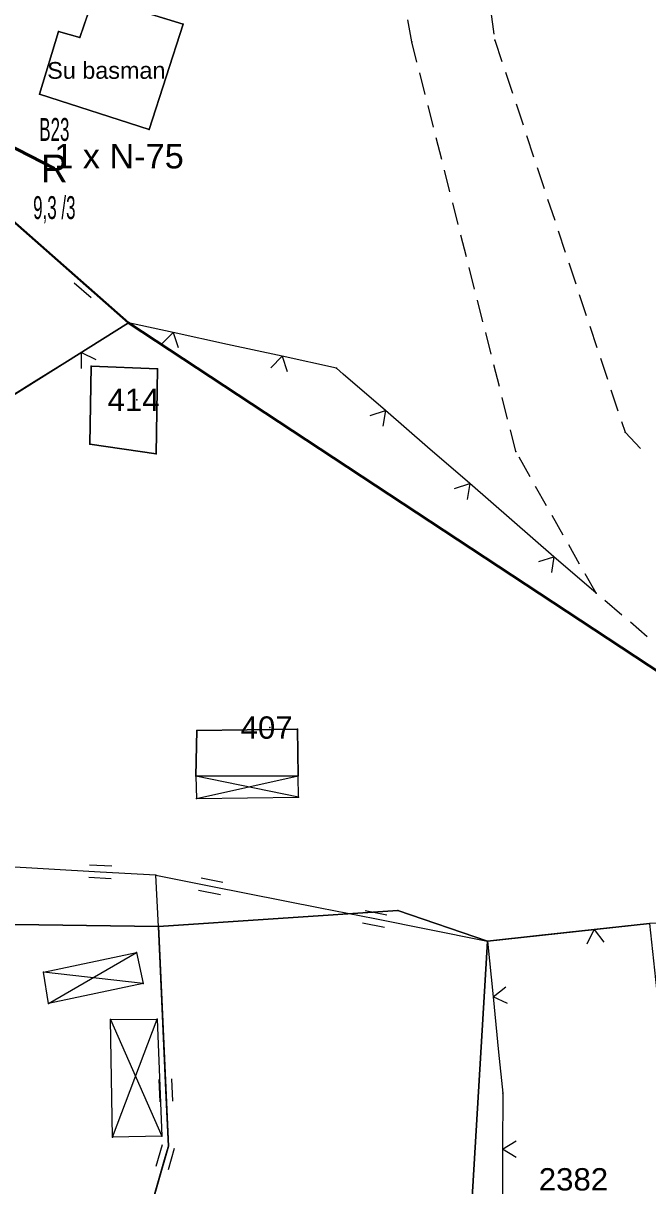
# Model space of a CAD drawing. Header units: millimetres. Extents: x 614452 to 616952, y 4151662 to 4153442.
# Drawn here: x 615652.8 to 615708.8, y 4152584.1 to 4152688.3 of the extents above; entities that cross this region are included whole.
import ezdxf
from ezdxf.enums import TextEntityAlignment as Align
from ezdxf.xclip import XClip

# ---------------------------------------------------------------- set-up
doc = ezdxf.new("R2010")
doc.units = ezdxf.units.MM
doc.header["$XCLIPFRAME"] = 2
for name, color, linetype, lineweight in [('02_ADA_ALN_YENI', 7, 'Continuous', 30), ('03_PARSEL_ALN_ESKI', 18, 'Continuous', 0), ('03_PARSEL_ALN_YENI', 171, 'Continuous', 0), ('03_PARSEL_NO_ESKI', 5, 'Continuous', 0), ('03_PARSEL_SNR_YENI', 5, 'Continuous', 0), ('04_YAPI_ALN_TSCLSIZ', 18, 'Continuous', 0), ('04_YAPI_SNR_TSCLSZ', 77, 'Continuous', 0), ('06_DETAY_SNR_KROKI', 4, 'Continuous', 0), ('06_DETAY_SNR_PAFTA', 26, 'Continuous', 0), ('07_SNRTIP_GECERLI', 30, 'Continuous', 0), ('07_SNRTIP_SABIT', 18, 'Continuous', 0), ('DIREK_AG_MEVCUT', 120, 'Continuous', 25), ('HAT_AG_HAVAI_MEVCUT', 126, 'Continuous', 50), ('NOKTA_DETAY_YENI', 171, 'Continuous', 0), ('NOKTA_PARSEL_ESKI', 6, 'Continuous', 0), ('NOKTA_PARSEL_YENI', 30, 'Continuous', 0), ('NOKTA_YAPI_TSCLSIZ', 77, 'Continuous', 0)]:
    doc.layers.add(name, color=color, linetype=linetype, lineweight=lineweight)
doc.layers.add('Unknown_Point_Feature', color=7, linetype='Continuous')
doc.styles.add('Direk', font='B_CAD')
doc.styles.get("Standard").update_dxf_attribs({"font": 'Arial'})

# ---------------------------------------------------------------- blocks, each defined once
blk = doc.blocks.new('fggg')
at = {"layer": '02_ADA_ALN_YENI', "color": 252}
blk.add_polyline3d([(615560.1, 4152580.48, 0), (615558.49, 4152585.47, 0), (615557.84, 4152596.09, 0), (615557.39, 4152602.66, 0), (615557.89, 4152617.92, 0), (615559.37, 4152619.38, 0), (615577.03, 4152621.44, 0), (615584.72, 4152623.29, 0), (615592.1, 4152629.11, 0), (615593.49, 4152630.12, 0), (615605.88, 4152630.68, 0), (615610.52, 4152645.7, 0), (615613.36, 4152652.6, 0), (615616.46, 4152661.52, 0), (615622.55, 4152668.62, 0), (615629.31, 4152682.71, 0), (615639.62, 4152681.32, 0), (615662.22, 4152661.45, 0), (615742.03, 4152608.91, 0), (615892.46, 4152514.42, 0)], dxfattribs=at)
at = {"layer": '03_PARSEL_ALN_ESKI', "color": 252}
for p in [(615662.95, 4152654.54), (615674.88, 4152625.18), (615702.49, 4152584.71)]:
    blk.add_point(p, dxfattribs=at)
at = {"layer": '03_PARSEL_ALN_YENI', "color": 252}
for points in [[(615662.22, 4152661.45, 0), (615648.42, 4152652.8, 0), (615613.36, 4152652.6, 0), (615616.46, 4152661.52, 0), (615622.55, 4152668.62, 0), (615629.31, 4152682.71, 0), (615639.62, 4152681.32, 0), (615662.22, 4152661.45, 0)], [(615742.03, 4152608.91, 0), (615734.79, 4152607.75, 0), (615722.79, 4152607.68, 0), (615708.92, 4152607.64, 0), (615694.4, 4152606.05, 0), (615686.34, 4152608.8, 0), (615664.89, 4152607.36, 0), (615632.66, 4152607.81, 0), (615637.7, 4152622.69, 0), (615648.42, 4152652.8, 0), (615662.22, 4152661.45, 0), (615742.03, 4152608.91, 0)], [(615658.74, 4152650.57, 0), (615658.85, 4152657.56, 0), (615664.82, 4152657.32, 0), (615664.7, 4152649.69, 0), (615658.74, 4152650.57, 0)], [(615658.85, 4152657.56, 0), (615658.74, 4152650.57, 0), (615664.7, 4152649.69, 0), (615664.82, 4152657.32, 0), (615658.85, 4152657.56, 0)], [(615664.89, 4152607.36, 0), (615686.34, 4152608.8, 0), (615694.4, 4152606.05, 0), (615691.84, 4152563.6, 0), (615687.89, 4152562.35, 0), (615681.65, 4152553.73, 0), (615672.35, 4152548.41, 0), (615665.59, 4152548.81, 0), (615655.42, 4152556.82, 0), (615658.24, 4152560.1, 0), (615659.99, 4152567.48, 0), (615665.79, 4152587.69, 0), (615664.89, 4152607.36, 0)], [(615611.16, 4152566.13, 0), (615631.73, 4152605.91, 0), (615632.66, 4152607.81, 0), (615664.89, 4152607.36, 0), (615665.79, 4152587.69, 0), (615659.99, 4152567.48, 0), (615658.24, 4152560.1, 0), (615655.42, 4152556.82, 0), (615652.69, 4152559.27, 0), (615646.49, 4152557.54, 0), (615634.12, 4152540.05, 0), (615632.21, 4152539.03, 0), (615621.9, 4152539.38, 0), (615610.48, 4152542.06, 0), (615606.82, 4152549.58, 0), (615606.25, 4152552.17, 0), (615606.74, 4152555.4, 0), (615611.16, 4152566.13, 0)], [(615694.4, 4152606.05, 0), (615708.92, 4152607.64, 0), (615710.34, 4152594.26, 0), (615713.56, 4152569.87, 0), (615691.84, 4152563.6, 0), (615694.4, 4152606.05, 0)]]:
    blk.add_polyline3d(points, close=True, dxfattribs=at)
at = {"layer": '03_PARSEL_SNR_YENI', "color": 252}
for p, q in [((615658.47, 4152664.75, 0.95), (615650.96, 4152671.35, 0.95)), ((615658.85, 4152663.67, 0.95), (615657.34, 4152664.99, 0.95)), ((615662.22, 4152661.45, 0.95), (615658.47, 4152664.75, 0.95)), ((615662.22, 4152661.45, 0.95), (615657.98, 4152658.79, 0.95)), ((615657.98, 4152658.79, 0.95), (615653.75, 4152656.14, 0.95)), ((615658, 4152657.36, 0.95), (615657.98, 4152658.79, 0.95)), ((615657.98, 4152658.79, 0.95), (615659.27, 4152658.16, 0.95)), ((615653.75, 4152656.14, 0.95), (615649.51, 4152653.49, 0.95)), ((615708.92, 4152607.64, 0.95), (615703.95, 4152607.09, 0.95)), ((615665.1, 4152602.67, 0.95), (615664.89, 4152607.36, 0.95)), ((615698.98, 4152606.55, 0.95), (615694.4, 4152606.05, 0.95)), ((615703.95, 4152607.09, 0.95), (615698.98, 4152606.55, 0.95)), ((615703.33, 4152605.8, 0.95), (615703.95, 4152607.09, 0.95)), ((615703.95, 4152607.09, 0.95), (615704.82, 4152605.96, 0.95)), ((615665.56, 4152592.68, 0.95), (615665.1, 4152602.67, 0.95)), ((615665.05, 4152591.66, 0.95), (615664.96, 4152593.65, 0.95)), ((615666.17, 4152591.71, 0.95), (615666.08, 4152593.71, 0.95)), ((615665.79, 4152587.69, 0.95), (615665.56, 4152592.68, 0.95)), ((615664.7, 4152585.9, 0.95), (615665.25, 4152587.82, 0.95)), ((615664.13, 4152581.9, 0.95), (615665.51, 4152586.7, 0.95)), ((615665.51, 4152586.7, 0.95), (615665.79, 4152587.69, 0.95)), ((615665.78, 4152585.59, 0.95), (615666.33, 4152587.51, 0.95))]:
    blk.add_line(p, q, dxfattribs=at)
for p in [(615662.22, 4152661.45, 679.23), (615662.22, 4152661.45, 679.23), (615664.89, 4152607.36, 670.45), (615694.4, 4152606.05, 669.06), (615665.79, 4152587.69, 666.11), (615665.79, 4152587.69, 666.11)]:
    blk.add_point(p, dxfattribs=at)
at = {"layer": '04_YAPI_ALN_TSCLSIZ', "color": 252}
for points in [[(615664.06, 4152678.75, 0), (615654.24, 4152681.93, 0), (615655.94, 4152687.55, 0), (615657.84, 4152687.01, 0), (615659.1, 4152690.66, 0), (615667.12, 4152688.2, 0), (615664.06, 4152678.75, 0)], [(615668.34, 4152624.93, 0), (615677.35, 4152625.03, 0), (615677.42, 4152620.87, 0), (615668.23, 4152620.82, 0), (615668.34, 4152624.93, 0)]]:
    blk.add_polyline3d(points, close=True, dxfattribs=at)
at = {"layer": '04_YAPI_SNR_TSCLSZ', "color": 252}
for p, q in [((615659.1, 4152690.66, 678.66), (615657.84, 4152687.01, 678.63)), ((615667.12, 4152688.2, 678.61), (615659.1, 4152690.66, 678.66)), ((615664.06, 4152678.75, 679.33), (615667.12, 4152688.2, 678.61)), ((615655.94, 4152687.55, 678.65), (615654.24, 4152681.93, 678.62)), ((615657.84, 4152687.01, 678.63), (615655.94, 4152687.55, 678.65)), ((615654.24, 4152681.93, 678.62), (615664.06, 4152678.75, 679.33)), ((615668.34, 4152624.93, 675.78), (615668.23, 4152620.82, 673.73)), ((615677.35, 4152625.03, 671.34), (615668.34, 4152624.93, 675.78)), ((615677.42, 4152620.87, 671.03), (615677.35, 4152625.03, 671.34)), ((615668.23, 4152620.82, 673.73), (615677.42, 4152620.87, 671.03)), ((615677.46, 4152618.93, 670.72), (615668.23, 4152620.82, 673.73)), ((615668.23, 4152620.82, 673.73), (615668.31, 4152618.83, 670.72)), ((615668.31, 4152618.83, 670.72), (615677.42, 4152620.87, 671.03)), ((615677.46, 4152618.93, 670.72), (615677.42, 4152620.87, 671.03)), ((615668.31, 4152618.83, 670.72), (615677.46, 4152618.93, 670.72)), ((615654.59, 4152603.26, 667.6), (615662.92, 4152605.04, 668.77)), ((615655.05, 4152600.45, 667.08), (615662.92, 4152605.04, 668.77)), ((615662.92, 4152605.04, 668.77), (615663.51, 4152602.25, 664.16)), ((615663.51, 4152602.25, 664.16), (615654.59, 4152603.26, 667.6)), ((615655.05, 4152600.45, 667.08), (615654.59, 4152603.26, 667.6)), ((615663.51, 4152602.25, 664.16), (615655.05, 4152600.45, 667.08)), ((615660.6, 4152599.03, 667.44), (615664.77, 4152599.06, 668.16)), ((615660.77, 4152588.5, 666.64), (615660.6, 4152599.03, 667.44)), ((615660.6, 4152599.03, 667.44), (615665.19, 4152588.57, 666.55)), ((615660.77, 4152588.5, 666.64), (615664.77, 4152599.06, 668.16)), ((615664.77, 4152599.06, 668.16), (615665.19, 4152588.57, 666.55)), ((615665.19, 4152588.57, 666.55), (615660.77, 4152588.5, 666.64))]:
    blk.add_line(p, q, dxfattribs=at)
at = {"layer": '06_DETAY_SNR_KROKI', "color": 252}
for p, q in [((615666.2, 4152660.58, 0.95), (615662.22, 4152661.45, 0.95)), ((615665.21, 4152659.55, 0.95), (615666.2, 4152660.58, 0.95)), ((615671.08, 4152659.51, 0.95), (615666.2, 4152660.58, 0.95)), ((615666.2, 4152660.58, 0.95), (615666.67, 4152659.23, 0.95)), ((615675.97, 4152658.44, 0.95), (615671.08, 4152659.51, 0.95)), ((615674.98, 4152657.41, 0.95), (615675.97, 4152658.44, 0.95)), ((615680.85, 4152657.38, 0.95), (615675.97, 4152658.44, 0.95)), ((615675.97, 4152658.44, 0.95), (615676.44, 4152657.09, 0.95)), ((615681.46, 4152656.85, 0.95), (615680.85, 4152657.38, 0.95)), ((615685.24, 4152653.58, 0.95), (615681.46, 4152656.85, 0.95)), ((615683.87, 4152653.15, 0.95), (615685.24, 4152653.58, 0.95)), ((615685.24, 4152653.58, 0.95), (615685.01, 4152652.17, 0.95)), ((615689.02, 4152650.3, 0.95), (615685.24, 4152653.58, 0.95)), ((615692.8, 4152647.03, 0.95), (615689.02, 4152650.3, 0.95)), ((615691.43, 4152646.6, 0.95), (615692.8, 4152647.03, 0.95)), ((615692.8, 4152647.03, 0.95), (615692.57, 4152645.62, 0.95)), ((615696.58, 4152643.76, 0.95), (615692.8, 4152647.03, 0.95)), ((615700.35, 4152640.48, 0.95), (615696.58, 4152643.76, 0.95)), ((615698.99, 4152640.05, 0.95), (615700.35, 4152640.48, 0.95)), ((615700.35, 4152640.48, 0.95), (615700.12, 4152639.07, 0.95)), ((615704.13, 4152637.21, 0.95), (615700.35, 4152640.48, 0.95)), ((615659.68, 4152612.24, 0.95), (615649.7, 4152612.82, 0.95)), ((615660.71, 4152612.75, 0.95), (615658.72, 4152612.86, 0.95)), ((615660.65, 4152611.62, 0.95), (615658.65, 4152611.74, 0.95)), ((615664.67, 4152611.96, 0.95), (615659.68, 4152612.24, 0.95)), ((615664.89, 4152607.36, 0.95), (615664.67, 4152611.96, 0.95)), ((615664.67, 4152611.96, 0.95), (615669.58, 4152610.98, 0.95)), ((615668.71, 4152611.73, 0.95), (615670.67, 4152611.34, 0.95)), ((615669.58, 4152610.98, 0.95), (615679.39, 4152609.03, 0.95)), ((615668.49, 4152610.62, 0.95), (615670.45, 4152610.23, 0.95)), ((615679.39, 4152609.03, 0.95), (615684.29, 4152608.06, 0.95)), ((615683.42, 4152608.8, 0.95), (615685.38, 4152608.41, 0.95)), ((615683.2, 4152607.7, 0.95), (615685.16, 4152607.31, 0.95)), ((615684.29, 4152608.06, 0.95), (615694.1, 4152606.11, 0.95)), ((615694.1, 4152606.11, 0.95), (615694.4, 4152606.05, 0.95)), ((615694.4, 4152606.05, 0.95), (615694.9, 4152601.07, 0.95)), ((615694.9, 4152601.07, 0.95), (615696.04, 4152601.94, 0.95)), ((615696.18, 4152600.45, 0.95), (615694.9, 4152601.07, 0.95)), ((615694.9, 4152601.07, 0.95), (615695.39, 4152596.1, 0.95)), ((615695.39, 4152596.1, 0.95), (615695.76, 4152592.42, 0.95)), ((615695.76, 4152592.42, 0.95), (615695.75, 4152587.42, 0.95)), ((615695.75, 4152587.42, 0.95), (615696.97, 4152588.17, 0.95)), ((615695.75, 4152587.42, 0.95), (615695.74, 4152582.42, 0.95)), ((615696.97, 4152586.67, 0.95), (615695.75, 4152587.42, 0.95))]:
    blk.add_line(p, q, dxfattribs=at)
for p in [(615662.22, 4152661.45, 679.23), (615680.85, 4152657.38, 675.84), (615680.85, 4152657.38, 675.84), (615704.13, 4152637.21, 675.69), (615664.67, 4152611.96, 670.45), (615664.67, 4152611.96, 670.45), (615664.67, 4152611.96, 670.45), (615664.89, 4152607.36, 666.11), (615694.4, 4152606.05, 669.06), (615694.4, 4152606.05, 669.06), (615695.76, 4152592.42, 667.8), (615695.76, 4152592.42, 667.8)]:
    blk.add_point(p, dxfattribs=at)
at = {"layer": '06_DETAY_SNR_PAFTA', "color": 252}
for p, q in [((615694.68, 4152689.29, 0.95), (615694.97, 4152687.31, 0.95)), ((615687.61, 4152686.62, 0.95), (615687.26, 4152688.58, 0.95)), ((615695.05, 4152686.75, 0.95), (615695.68, 4152684.85, 0.95)), ((615688.07, 4152684.8, 0.95), (615687.61, 4152686.62, 0.95)), ((615688.81, 4152681.89, 0.95), (615688.32, 4152683.83, 0.95)), ((615696, 4152683.9, 0.95), (615696.63, 4152682.01, 0.95)), ((615689.55, 4152678.98, 0.95), (615689.06, 4152680.92, 0.95)), ((615696.95, 4152681.06, 0.95), (615697.58, 4152679.16, 0.95)), ((615690.29, 4152676.07, 0.95), (615689.8, 4152678.01, 0.95)), ((615697.89, 4152678.21, 0.95), (615698.52, 4152676.31, 0.95)), ((615698.84, 4152675.36, 0.95), (615699.47, 4152673.47, 0.95)), ((615691.03, 4152673.16, 0.95), (615690.54, 4152675.1, 0.95)), ((615691.77, 4152670.26, 0.95), (615691.27, 4152672.2, 0.95)), ((615699.78, 4152672.52, 0.95), (615700.42, 4152670.62, 0.95)), ((615692.5, 4152667.35, 0.95), (615692.01, 4152669.29, 0.95)), ((615700.73, 4152669.67, 0.95), (615701.36, 4152667.77, 0.95)), ((615693.24, 4152664.44, 0.95), (615692.75, 4152666.38, 0.95)), ((615701.68, 4152666.82, 0.95), (615702.31, 4152664.93, 0.95)), ((615702.62, 4152663.98, 0.95), (615703.25, 4152662.08, 0.95)), ((615693.98, 4152661.53, 0.95), (615693.49, 4152663.47, 0.95)), ((615703.57, 4152661.13, 0.95), (615704.2, 4152659.23, 0.95)), ((615694.72, 4152658.63, 0.95), (615694.23, 4152660.56, 0.95)), ((615695.46, 4152655.72, 0.95), (615694.97, 4152657.66, 0.95)), ((615704.52, 4152658.28, 0.95), (615705.15, 4152656.38, 0.95)), ((615705.46, 4152655.44, 0.95), (615706.09, 4152653.54, 0.95)), ((615696.2, 4152652.81, 0.95), (615695.7, 4152654.75, 0.95)), ((615706.41, 4152652.59, 0.95), (615706.73, 4152651.63, 0.95)), ((615696.94, 4152649.9, 0.95), (615696.44, 4152651.84, 0.95)), ((615706.73, 4152651.63, 0.95), (615708.11, 4152650.18, 0.95)), ((615698.21, 4152647.65, 0.95), (615697.23, 4152649.39, 0.95)), ((615699.69, 4152645.04, 0.95), (615698.71, 4152646.78, 0.95)), ((615701.17, 4152642.43, 0.95), (615700.19, 4152644.17, 0.95)), ((615702.65, 4152639.82, 0.95), (615701.67, 4152641.56, 0.95)), ((615704.13, 4152637.21, 0.95), (615703.15, 4152638.95, 0.95)), ((615704.15, 4152637.2, 0.95), (615704.13, 4152637.21, 0.95)), ((615706.44, 4152635.26, 0.95), (615704.91, 4152636.55, 0.95)), ((615708.72, 4152633.32, 0.95), (615707.2, 4152634.61, 0.95))]:
    blk.add_line(p, q, dxfattribs=at)
for p in [(615695.05, 4152686.75, 679.6), (615695.05, 4152686.75, 679.6), (615687.61, 4152686.62, 679.77), (615687.61, 4152686.62, 679.77), (615706.73, 4152651.63, 676.79), (615706.73, 4152651.63, 676.79), (615696.94, 4152649.9, 677.36), (615696.94, 4152649.9, 677.36), (615704.13, 4152637.21, 675.69), (615704.13, 4152637.21, 675.69)]:
    blk.add_point(p, dxfattribs=at)
at = {"layer": '07_SNRTIP_GECERLI', "color": 252}
for points in [[(615662.22, 4152661.45, 679.23), (615742.03, 4152608.91, 0)], [(615658.85, 4152657.56, 0), (615658.74, 4152650.57, 0)], [(615664.82, 4152657.32, 0), (615658.85, 4152657.56, 0)], [(615664.7, 4152649.69, 0), (615664.82, 4152657.32, 0)], [(615658.74, 4152650.57, 0), (615664.7, 4152649.69, 0)], [(615664.89, 4152607.36, 0), (615686.34, 4152608.8, 0), (615694.4, 4152606.05, 669.06)], [(615632.66, 4152607.81, 669.96), (615664.89, 4152607.36, 0)], [(615694.4, 4152606.05, 669.06), (615691.84, 4152563.6, 0)]]:
    blk.add_polyline3d(points, dxfattribs=at)
at = {"layer": '07_SNRTIP_SABIT', "color": 252}
for points in [[(615662.22, 4152661.45, 679.23), (615639.62, 4152681.32, 0), (615629.31, 4152682.71, 669.91)], [(615648.42, 4152652.8, 676.23), (615662.22, 4152661.45, 679.23)], [(615708.92, 4152607.64, 672.44), (615694.4, 4152606.05, 669.06)], [(615664.89, 4152607.36, 0), (615665.79, 4152587.69, 666.11), (615659.99, 4152567.48, 661.32), (615658.24, 4152560.1, 661.27), (615655.42, 4152556.82, 659.76)]]:
    blk.add_polyline3d(points, dxfattribs=at)
at = {"layer": 'NOKTA_DETAY_YENI', "color": 252}
for p in [(615695.05, 4152686.75, 679.6), (615687.61, 4152686.62, 679.77), (615680.85, 4152657.38, 675.84), (615706.73, 4152651.63, 676.79), (615696.94, 4152649.9, 677.36), (615704.13, 4152637.21, 675.69), (615664.67, 4152611.96, 670.45), (615695.76, 4152592.42, 667.8)]:
    blk.add_point(p, dxfattribs=at)
at = {"layer": 'NOKTA_PARSEL_ESKI', "color": 252}
for p in [(615658.85, 4152657.56), (615664.82, 4152657.32), (615658.74, 4152650.57), (615664.7, 4152649.69), (615686.34, 4152608.8)]:
    blk.add_point(p, dxfattribs=at)
at = {"layer": 'NOKTA_PARSEL_YENI', "color": 252}
for p in [(615662.22, 4152661.45, 679.23), (615664.89, 4152607.36), (615694.4, 4152606.05, 669.06), (615665.79, 4152587.69, 666.11)]:
    blk.add_point(p, dxfattribs=at)
at = {"layer": 'NOKTA_YAPI_TSCLSIZ', "color": 252}
for p in [(615667.12, 4152688.2, 678.61), (615655.94, 4152687.55, 678.65), (615657.84, 4152687.01, 678.63), (615654.24, 4152681.93, 678.62), (615664.06, 4152678.75, 679.33), (615668.34, 4152624.93, 675.78), (615677.35, 4152625.03, 671.34), (615668.23, 4152620.82, 673.73), (615677.42, 4152620.87, 671.03), (615668.31, 4152618.83, 670.72), (615677.46, 4152618.93, 670.72), (615662.92, 4152605.04, 668.77), (615654.59, 4152603.26, 667.6), (615663.51, 4152602.25), (615655.05, 4152600.45, 667.08), (615660.6, 4152599.03, 667.44), (615664.77, 4152599.06, 668.16), (615660.77, 4152588.5, 666.64), (615665.19, 4152588.57, 666.55)]:
    blk.add_point(p, dxfattribs=at)
at = {"layer": '03_PARSEL_NO_ESKI', "color": 252}
for s, p in [('414', (615660.33, 4152653.54)), ('407', (615672.26, 4152624.18)), ('2382', (615698.99, 4152583.71))]:
    blk.add_text(s, height=2, dxfattribs=at).set_placement(p)
at = {"layer": '04_YAPI_SNR_TSCLSZ', "color": 252}
blk.add_text('Su basman', height=1.5, dxfattribs=at).set_placement((615654.92, 4152683.3))

msp = doc.modelspace()

# ---------------------------------------------------------------- linework, layer by layer
at = {"layer": 'HAT_AG_HAVAI_MEVCUT'}
msp.add_line((615655.56, 4152675.26), (615626.68, 4152690.16), dxfattribs=at)

# ---------------------------------------------------------------- block references
ref = msp.add_blockref('fggg', (0, 0))
XClip(ref).set_block_clipping_path([(615240.7433106549, 4153442.5), (615240.7433106545, 4152542.5), (614452.5, 4152542.5), (614452.5, 4151662.5), (616764.340303037, 4151662.5), (616764.340303037, 4152542.5), (616327.5, 4152542.5), (616327.5, 4153442.5)])

# ---------------------------------------------------------------- texts
at = {"layer": 'DIREK_AG_MEVCUT', "width": 0.53}
for s, p in [('B23', (615655.56, 4152678.76)), ('9,3 /3', (615655.56, 4152671.76))]:
    msp.add_text(s, height=2.05, dxfattribs=at).set_placement(p, align=Align.MIDDLE_CENTER)
at = {"layer": 'DIREK_AG_MEVCUT', "style": 'Direk'}
msp.add_text('R', height=2.5, dxfattribs=at).set_placement((615655.56, 4152675.26), align=Align.MIDDLE_CENTER)
at = {"layer": 'Unknown_Point_Feature', "color": 0}
msp.add_text('1 x N-75', height=2.2, dxfattribs=at).set_placement((615655.55, 4152675.27))

doc.saveas('drawing.dxf')
